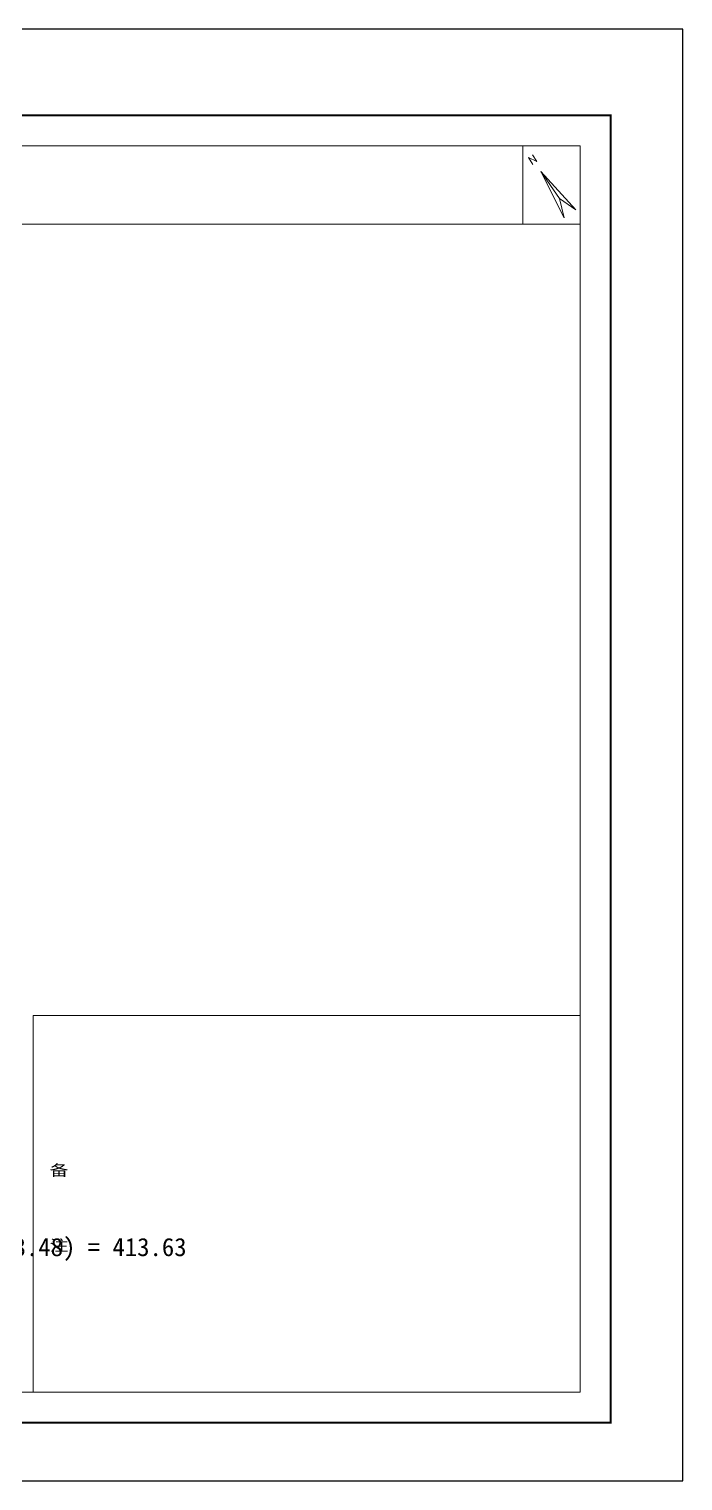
# Model space of a CAD drawing. Extents: x 512858 to 514372, y -232486 to -231710.
# Drawn here: x 513244.2 to 513282.5, y -231985.4 to -231900.5 of the extents above; entities that cross this region are included whole.
import ezdxf
from ezdxf.enums import TextEntityAlignment as Align

# ---------------------------------------------------------------- set-up
doc = ezdxf.new("R2010")
doc.units = 0
doc.header["$LTSCALE"] = 1000
doc.layers.add('$计算结果', color=7, linetype='Continuous')
doc.layers.add('图廓', color=252, linetype='Continuous', lineweight=9)
doc.layers.add('打印图框', color=252, linetype='Continuous', plot=False)
doc.styles.add('dw', font='simhei.ttf')
doc.styles.add('tkhz1', font='txt.shx', dxfattribs={"width": 0.8, "bigfont": 'hztxt.shx'})

msp = doc.modelspace()

# ---------------------------------------------------------------- linework, layer by layer
at = {"layer": '图廓', "color": 0, "linetype": 'ByBlock'}
for p, q in [((513276.187, -231911.037), (513274.151, -231908.804)), ((513274.151, -231908.804), (513275.515, -231911.501)), ((513275.233, -231910.373), (513274.151, -231908.804))]:
    msp.add_line(p, q, dxfattribs=at)
at = {"layer": '图廓', "color": 0, "linetype": 'ByBlock', "ltscale": 2}
for p, q in [((513276.187, -231911.037), (513274.151, -231908.804)), ((513274.151, -231908.804), (513275.515, -231911.501)), ((513275.233, -231910.373), (513274.151, -231908.804))]:
    msp.add_line(p, q, dxfattribs=at)
at = {"layer": '图廓', "color": 0}
msp.add_line((513175.218, -231911.879), (513276.446, -231911.879), dxfattribs=at)
at = {"layer": '图廓', "color": 0, "const_width": 0.119}
msp.add_lwpolyline([(513173.431, -231905.505), (513278.232, -231905.505), (513278.232, -231982.022), (513173.431, -231982.022)], close=True, dxfattribs=at)
at = {"layer": '图廓', "color": 0}
msp.add_lwpolyline([(513175.218, -231907.292), (513276.446, -231907.292), (513276.446, -231980.236), (513175.218, -231980.236)], close=True, dxfattribs=at)
for points in [[(513273.1, -231907.292), (513273.1, -231911.879)], [(513244.45, -231958.196), (513276.446, -231958.196)], [(513244.45, -231958.196), (513244.45, -231980.236)]]:
    msp.add_lwpolyline(points, dxfattribs=at)
at = {"layer": '图廓', "color": 0, "linetype": 'ByBlock', "ltscale": 2}
for points in [[(513275.233, -231910.373), (513275.515, -231911.501)], [(513275.233, -231910.373), (513276.187, -231911.037)]]:
    msp.add_lwpolyline(points, dxfattribs=at)
at = {"layer": '打印图框', "color": 6, "ltscale": 0.5}
msp.add_lwpolyline([(513169.149, -231985.434), (513282.458, -231985.434), (513282.458, -231900.46), (513169.149, -231900.46)], close=True, dxfattribs=at)

# ---------------------------------------------------------------- texts
at = {"layer": '$计算结果', "insert": (513183.313, -231972.688), "char_height": 1.06217, "width": 84.98136, "attachment_point": 4, "style": 'dw'}
msp.add_mtext('  配电房免计容面积：66.87 = 66.87\\P本层免计容建筑面积：66.87 = 66.87\\P  住宅计容面积：342.02 + 34.17 + 6.07 + 0.5*(18.87 + 18.87 + 12.33 + 5.70 + 3.48 + 3.48) = 413.63\\P  社区文化活动中心计容面积：464.00 -(34.17 + 6.07) = 423.76\\P本层计容建筑面积：413.63 + 423.76 = 837.39\\P总面积：66.87 + 837.39 = 904.26', dxfattribs=at)
at = {"layer": '图廓', "color": 0, "linetype": 'ByBlock', "style": 'tkhz1'}
msp.add_text('N', height=0.476, rotation=34.58143, dxfattribs=at).set_placement((513273.533, -231907.907), align=Align.TOP_CENTER)
at = {"layer": '图廓', "color": 0, "linetype": 'ByBlock', "ltscale": 2, "style": 'tkhz1'}
msp.add_text('N', height=0.476, rotation=34.58143, dxfattribs=at).set_placement((513273.533, -231907.907), align=Align.TOP_CENTER)
at = {"layer": '图廓', "color": 0, "style": 'dw', "width": 1.25}
for s, p in [('备', (513245.421, -231967.57)), ('注', (513245.421, -231971.972))]:
    msp.add_text(s, height=0.643, dxfattribs=at).set_placement(p)

doc.saveas('drawing.dxf')
